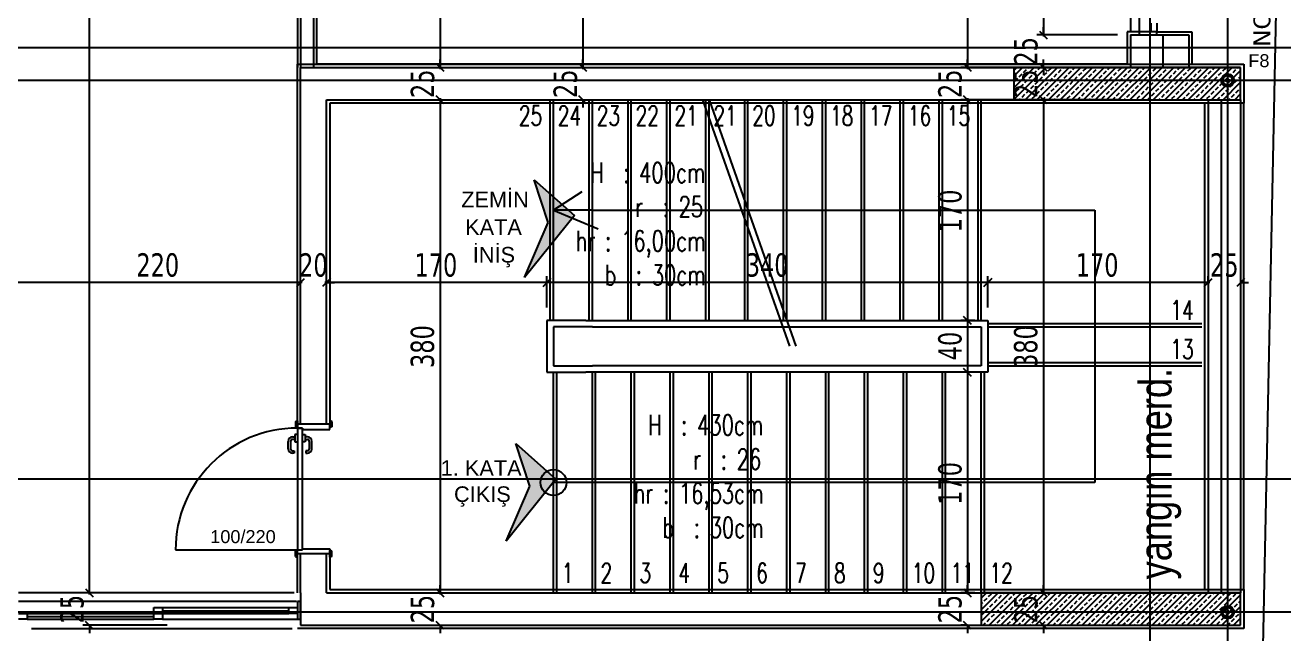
# Model space of a CAD drawing. Header units: millimetres. Extents: x 43168.9 to 43194.6, y -25545.1 to -25543.4.
# Drawn here: x 43173.1924 to 43173.3865, y -25544.5522 to -25544.4584 of the extents above; entities that cross this region are included whole.
import ezdxf
from ezdxf.enums import TextEntityAlignment as Align

# ---------------------------------------------------------------- set-up
doc = ezdxf.new("R2010")
doc.units = ezdxf.units.MM
doc.header["$LTSCALE"] = 200
for name, pattern in [('DASHDOT', [1, 0.5, -0.25, 0, -0.25]), ('DASHDOT2', [0.5, 0.25, -0.125, 0, -0.125]), ('DOT2', [0.125, 0, -0.125]), ('HIDDEN2', [0.1875, 0.125, -0.0625])]:
    doc.linetypes.add(name, pattern=pattern)
for name, color, linetype in [('aks_sgh', 5, 'DASHDOT2'), ('cam_sgh', 1, 'Continuous'), ('dograma_sgh', 43, 'Continuous'), ('duv_sgh', 4, 'Continuous'), ('gor-3_sgh', 191, 'Continuous'), ('gor-4_sgh', 17, 'Continuous'), ('izd-alt_sgh', 8, 'HIDDEN2'), ('izd.tas.ust_sgh', 213, 'DOT2'), ('kesitcizgisi_sgh', 22, 'Continuous'), ('kolon-b.a_sgh', 6, 'Continuous'), ('merdi_sgh', 3, 'Continuous'), ('olcuic_sgh', 183, 'Continuous'), ('poz_sgh', 12, 'Continuous'), ('sembol_sgh', 8, 'Continuous'), ('siva_sgh', 145, 'Continuous'), ('tarama-betonarme_sgh', 223, 'Continuous'), ('yapi-yaklasma_sgh', 41, 'DASHDOT'), ('yazi-genel_sgh', 7, 'Continuous'), ('yazi-mahal_sgh', 12, 'Continuous'), ('yazi-merdi_sgh', 9, 'Continuous')]:
    doc.layers.add(name, color=color, linetype=linetype)
doc.styles.add('1-200', font='arial.ttf', dxfattribs={"height": 60})
doc.styles.add('dim', font='VERDANA.TTF', dxfattribs={"width": 0.7})
doc.styles.add('text1', font='VERDANA.TTF')
doc.styles.add('text2', font='arial.ttf')
doc.styles.add('text3', font='simplex8.shx', dxfattribs={"width": 0.7})

msp = doc.modelspace()

# ---------------------------------------------------------------- hatches: boundary and pattern name
h = msp.add_hatch(color=256)
edge = h.paths.add_edge_path()
edge.add_arc((43173.37788, -25544.46692), 0.001, 0, 360)
edge = h.paths.add_edge_path(flags=16)
edge.add_arc((43173.37788, -25544.46692), 0.00075, 0, 360)
for points in [[(43173.2709, -25544.48227), (43173.27711, -25544.48775), (43173.26942, -25544.49732), (43173.27309, -25544.48883)], [(43173.26806, -25544.52291), (43173.27427, -25544.52839), (43173.26657, -25544.53797), (43173.27024, -25544.52947)]]:
    msp.add_hatch(color=251).paths.add_polyline_path(points)
h = msp.add_hatch(color=256)
edge = h.paths.add_edge_path()
edge.add_arc((43173.37788, -25544.54892), 0.001, 0, 360)
edge = h.paths.add_edge_path(flags=16)
edge.add_arc((43173.37788, -25544.54892), 0.00075, 0, 360)

# ---------------------------------------------------------------- linework, layer by layer
at = {"color": 0, "linetype": 'ByBlock', "lineweight": -2}
for p, q in [((43173.34885, -25544.45932), (43173.35005, -25544.46052)), ((43173.34885, -25544.45932), (43173.35005, -25544.46052)), ((43173.25578, -25544.46432), (43173.25698, -25544.46552)), ((43173.25578, -25544.46432), (43173.25698, -25544.46552)), ((43173.2778, -25544.46432), (43173.279, -25544.46552)), ((43173.2778, -25544.46432), (43173.279, -25544.46552)), ((43173.33714, -25544.46432), (43173.33834, -25544.46552)), ((43173.33714, -25544.46432), (43173.33834, -25544.46552)), ((43173.35005, -25544.46552), (43173.34885, -25544.46432)), ((43173.34885, -25544.46432), (43173.35005, -25544.46552)), ((43173.37768, -25544.46712), (43173.37768, -25544.46672)), ((43173.37768, -25544.46672), (43173.37808, -25544.46672)), ((43173.37808, -25544.46712), (43173.37768, -25544.46712)), ((43173.37781, -25544.46685), (43173.37795, -25544.46699)), ((43173.37781, -25544.46699), (43173.37795, -25544.46685)), ((43173.37808, -25544.46672), (43173.37808, -25544.46712)), ((43173.25698, -25544.47052), (43173.25578, -25544.46932)), ((43173.25698, -25544.47052), (43173.25578, -25544.46932)), ((43173.279, -25544.47052), (43173.2778, -25544.46932)), ((43173.33834, -25544.47052), (43173.33714, -25544.46932)), ((43173.33834, -25544.47052), (43173.33714, -25544.46932)), ((43173.35005, -25544.47052), (43173.34885, -25544.46932)), ((43173.35005, -25544.47052), (43173.34885, -25544.46932)), ((43173.23428, -25544.49868), (43173.23548, -25544.49748)), ((43173.23428, -25544.49868), (43173.23548, -25544.49748)), ((43173.23948, -25544.49748), (43173.23828, -25544.49868)), ((43173.23948, -25544.49748), (43173.23828, -25544.49868)), ((43173.27348, -25544.49748), (43173.27228, -25544.49868)), ((43173.27228, -25544.49868), (43173.27348, -25544.49748)), ((43173.34148, -25544.49748), (43173.34028, -25544.49868)), ((43173.34028, -25544.49868), (43173.34148, -25544.49748)), ((43173.37428, -25544.49868), (43173.37548, -25544.49748)), ((43173.37428, -25544.49868), (43173.37548, -25544.49748)), ((43173.38048, -25544.49748), (43173.37928, -25544.49868)), ((43173.33714, -25544.50332), (43173.33834, -25544.50452)), ((43173.33834, -25544.50452), (43173.33714, -25544.50332)), ((43173.33714, -25544.51132), (43173.33834, -25544.51252)), ((43173.33834, -25544.51252), (43173.33714, -25544.51132)), ((43173.2017, -25544.54532), (43173.2029, -25544.54652)), ((43173.2017, -25544.54532), (43173.2029, -25544.54652)), ((43173.25578, -25544.54532), (43173.25698, -25544.54652)), ((43173.25578, -25544.54532), (43173.25698, -25544.54652)), ((43173.33714, -25544.54532), (43173.33834, -25544.54652)), ((43173.33714, -25544.54532), (43173.33834, -25544.54652)), ((43173.34885, -25544.54532), (43173.35005, -25544.54652)), ((43173.34885, -25544.54532), (43173.35005, -25544.54652)), ((43173.37768, -25544.54912), (43173.37768, -25544.54872)), ((43173.37768, -25544.54872), (43173.37808, -25544.54872)), ((43173.37808, -25544.54912), (43173.37768, -25544.54912)), ((43173.37781, -25544.54885), (43173.37795, -25544.54899)), ((43173.37781, -25544.54899), (43173.37795, -25544.54885)), ((43173.37808, -25544.54872), (43173.37808, -25544.54912)), ((43173.2029, -25544.55152), (43173.2017, -25544.55032)), ((43173.25698, -25544.55152), (43173.25578, -25544.55032)), ((43173.33834, -25544.55152), (43173.33714, -25544.55032)), ((43173.35005, -25544.55152), (43173.34885, -25544.55032))]:
    msp.add_line(p, q, dxfattribs=at)
at = {"color": 0}
for p, q in [((43173.2709, -25544.48227), (43173.27711, -25544.48775)), ((43173.27309, -25544.48883), (43173.2709, -25544.48227)), ((43173.27711, -25544.48775), (43173.26942, -25544.49732)), ((43173.26942, -25544.49732), (43173.27309, -25544.48883)), ((43173.26806, -25544.52291), (43173.27427, -25544.52839)), ((43173.27024, -25544.52947), (43173.26806, -25544.52291)), ((43173.27427, -25544.52839), (43173.26657, -25544.53797)), ((43173.26657, -25544.53797), (43173.27024, -25544.52947))]:
    msp.add_line(p, q, dxfattribs=at)
at = {"color": 0, "linetype": 'Continuous', "lineweight": -2}
for centre, radius in [((43173.37788, -25544.46692), 0.001), ((43173.37788, -25544.46692), 0.00075), ((43173.37788, -25544.54892), 0.001), ((43173.37788, -25544.54892), 0.00075)]:
    msp.add_circle(centre, radius, dxfattribs=at)
at = {"layer": 'aks_sgh'}
for p, q in [((43173.36588, -25543.74092), (43173.36588, -25544.60992)), ((43173.37788, -25543.74092), (43173.37788, -25544.60992)), ((43173.44688, -25544.46192), (43172.64488, -25544.46192)), ((43173.44688, -25544.46692), (43172.64488, -25544.46692)), ((43173.44688, -25544.54892), (43172.64488, -25544.54892))]:
    msp.add_line(p, q, dxfattribs=at)
at = {"layer": 'cam_sgh'}
for p, q in [((43173.21355, -25544.54868), (43173.23306, -25544.54868)), ((43173.1927, -25544.54956), (43173.21222, -25544.54956))]:
    msp.add_line(p, q, dxfattribs=at)
at = {"layer": 'dograma_sgh'}
for p, q in [((43173.36606, -25544.45943), (43173.36606, -25544.4581)), ((43173.36697, -25544.4581), (43173.36697, -25544.45943)), ((43173.36424, -25544.45943), (43173.36424, -25544.45992)), ((43173.36697, -25544.45943), (43173.36424, -25544.45943)), ((43173.36424, -25544.45992), (43173.36697, -25544.45992)), ((43173.36697, -25544.45943), (43173.36606, -25544.45943)), ((43173.36697, -25544.45992), (43173.36697, -25544.45943)), ((43173.23408, -25544.51952), (43173.23438, -25544.51942)), ((43173.23408, -25544.51952), (43173.23408, -25544.52032)), ((43173.23438, -25544.51942), (43173.23438, -25544.52042)), ((43173.23938, -25544.51992), (43173.23438, -25544.51992)), ((43173.23438, -25544.51992), (43173.23438, -25544.52052)), ((43173.23968, -25544.51952), (43173.23938, -25544.51942)), ((43173.23938, -25544.51942), (43173.23938, -25544.52042)), ((43173.23938, -25544.52072), (43173.23938, -25544.51992)), ((43173.23968, -25544.51952), (43173.23968, -25544.52032)), ((43173.23364, -25544.52187), (43173.23398, -25544.52187)), ((43173.23438, -25544.52152), (43173.23398, -25544.52152)), ((43173.23398, -25544.52152), (43173.23398, -25544.52262)), ((43173.23408, -25544.52032), (43173.23438, -25544.52042)), ((43173.23518, -25544.52052), (43173.23438, -25544.52052)), ((43173.23438, -25544.52052), (43173.23438, -25544.53932)), ((43173.23438, -25544.52052), (43173.23468, -25544.52052)), ((43173.23468, -25544.52052), (43173.23518, -25544.52052)), ((43173.23518, -25544.53932), (43173.23518, -25544.52052)), ((43173.23518, -25544.52052), (43173.23518, -25544.52072)), ((43173.23518, -25544.52072), (43173.23938, -25544.52072)), ((43173.23518, -25544.52152), (43173.23558, -25544.52152)), ((43173.23558, -25544.52152), (43173.23558, -25544.52262)), ((43173.23592, -25544.52187), (43173.23558, -25544.52187)), ((43173.23968, -25544.52032), (43173.23938, -25544.52042)), ((43173.23294, -25544.52371), (43173.23294, -25544.52257)), ((43173.23334, -25544.52257), (43173.23334, -25544.52371)), ((43173.23398, -25544.52227), (43173.23364, -25544.52227)), ((43173.23364, -25544.52401), (43173.23388, -25544.52401)), ((43173.23388, -25544.52401), (43173.23388, -25544.52441)), ((43173.23398, -25544.52262), (43173.23438, -25544.52262)), ((43173.23558, -25544.52262), (43173.23518, -25544.52262)), ((43173.23558, -25544.52227), (43173.23592, -25544.52227)), ((43173.23592, -25544.52401), (43173.23568, -25544.52401)), ((43173.23568, -25544.52401), (43173.23568, -25544.52441)), ((43173.23622, -25544.52257), (43173.23622, -25544.52371)), ((43173.23662, -25544.52371), (43173.23662, -25544.52257)), ((43173.23388, -25544.52441), (43173.23364, -25544.52441)), ((43173.23568, -25544.52441), (43173.23592, -25544.52441)), ((43173.23408, -25544.53952), (43173.23438, -25544.53942)), ((43173.23408, -25544.54032), (43173.23408, -25544.53952)), ((43173.23438, -25544.53932), (43173.23518, -25544.53932)), ((43173.23438, -25544.53992), (43173.23438, -25544.53932)), ((43173.23438, -25544.53932), (43173.23468, -25544.53932)), ((43173.23438, -25544.54042), (43173.23438, -25544.53942)), ((43173.23468, -25544.53932), (43173.23518, -25544.53932)), ((43173.23518, -25544.53932), (43173.23518, -25544.53912)), ((43173.23518, -25544.53912), (43173.23938, -25544.53912)), ((43173.23938, -25544.53912), (43173.23938, -25544.53992)), ((43173.23968, -25544.53952), (43173.23938, -25544.53942)), ((43173.23938, -25544.54042), (43173.23938, -25544.53942)), ((43173.23968, -25544.54032), (43173.23968, -25544.53952)), ((43173.23408, -25544.54032), (43173.23438, -25544.54042)), ((43173.23938, -25544.53992), (43173.23438, -25544.53992)), ((43173.23968, -25544.54032), (43173.23938, -25544.54042)), ((43173.23488, -25544.54728), (43173.23439, -25544.54728)), ((43173.23439, -25544.54728), (43173.23439, -25544.55001)), ((43173.23488, -25544.55001), (43173.23488, -25544.54728)), ((43173.19137, -25544.5491), (43173.1927, -25544.5491)), ((43173.1927, -25544.5491), (43173.1927, -25544.55001)), ((43173.21222, -25544.54819), (43173.21355, -25544.54819)), ((43173.21222, -25544.5491), (43173.21222, -25544.54819)), ((43173.21355, -25544.5491), (43173.21222, -25544.5491)), ((43173.21222, -25544.5491), (43173.21355, -25544.5491)), ((43173.21222, -25544.55001), (43173.21222, -25544.5491)), ((43173.21355, -25544.54819), (43173.21355, -25544.5491)), ((43173.21355, -25544.5491), (43173.21355, -25544.55001)), ((43173.23306, -25544.54819), (43173.23439, -25544.54819)), ((43173.23306, -25544.5491), (43173.23306, -25544.54819)), ((43173.23439, -25544.5491), (43173.23306, -25544.5491)), ((43173.23439, -25544.54819), (43173.23439, -25544.5491)), ((43173.1927, -25544.55001), (43173.19137, -25544.55001)), ((43173.21355, -25544.55001), (43173.21222, -25544.55001)), ((43173.23439, -25544.55001), (43173.23488, -25544.55001))]:
    msp.add_line(p, q, dxfattribs=at)
at = {"layer": 'dograma_sgh', "color": 145}
msp.add_line((43173.21558, -25544.53932), (43173.23438, -25544.53932), dxfattribs=at)
msp.add_arc((43173.23438, -25544.53932), 0.0188, 90, 180, dxfattribs=at)
at = {"layer": 'dograma_sgh'}
for centre, radius, start, end in [((43173.23364, -25544.52257), 0.0007, 90, 180), ((43173.23592, -25544.52257), 0.0007, 360, 90), ((43173.23364, -25544.52371), 0.0007, 180, 270), ((43173.23364, -25544.52257), 0.0003, 90, 180), ((43173.23364, -25544.52371), 0.0003, 180, 270), ((43173.23592, -25544.52257), 0.0003, 360, 90), ((43173.23592, -25544.52371), 0.0003, 270, 360), ((43173.23592, -25544.52371), 0.0007, 270, 360)]:
    msp.add_arc(centre, radius, start, end, dxfattribs=at)
at = {"layer": 'duv_sgh'}
for p, q in [((43173.23488, -25544.30091), (43173.23488, -25544.46492)), ((43173.23688, -25544.30291), (43173.23688, -25544.46492)), ((43173.36288, -25544.45992), (43173.36288, -25544.46492)), ((43173.36288, -25544.45992), (43173.37188, -25544.45992)), ((43173.36788, -25544.45992), (43173.36788, -25544.46492)), ((43173.37188, -25544.45992), (43173.37188, -25544.46492)), ((43173.23488, -25544.51992), (43173.23488, -25544.46492)), ((43173.23488, -25544.46492), (43173.37988, -25544.46492)), ((43173.37988, -25544.46992), (43173.37988, -25544.46492)), ((43173.23888, -25544.51992), (43173.23888, -25544.46992)), ((43173.23888, -25544.46992), (43173.37488, -25544.46992)), ((43173.37488, -25544.46992), (43173.37988, -25544.46992)), ((43173.23938, -25544.51992), (43173.23438, -25544.51992)), ((43173.23938, -25544.53992), (43173.23438, -25544.53992)), ((43173.23488, -25544.54592), (43173.23488, -25544.53992)), ((43173.23888, -25544.54592), (43173.23888, -25544.53992)), ((43173.23488, -25544.54592), (43173.23488, -25544.55092)), ((43173.23488, -25544.54592), (43173.23488, -25544.54592)), ((43173.23888, -25544.54592), (43173.37488, -25544.54592)), ((43173.37488, -25544.54592), (43173.37988, -25544.54592)), ((43173.37988, -25544.55092), (43173.37988, -25544.54592)), ((43173.23488, -25544.55092), (43173.37988, -25544.55092))]:
    msp.add_line(p, q, dxfattribs=at)
at = {"layer": 'gor-3_sgh'}
for p, q in [((43173.37438, -25544.54542), (43173.37438, -25544.47042)), ((43173.38038, -25544.54542), (43173.38038, -25544.47042))]:
    msp.add_line(p, q, dxfattribs=at)
at = {"layer": 'gor-4_sgh'}
for p, q in [((43173.36288, -25544.41292), (43173.36288, -25544.45943)), ((43173.36424, -25544.41258), (43173.36424, -25544.45943)), ((43173.37688, -25544.46992), (43173.37688, -25544.54592)), ((43173.37788, -25544.46992), (43173.37788, -25544.54592)), ((43173.23388, -25544.54592), (43173.19137, -25544.54592)), ((43173.23422, -25544.54728), (43173.19137, -25544.54728)), ((43173.1927, -25544.5491), (43173.21222, -25544.5491)), ((43173.21355, -25544.54819), (43173.23306, -25544.54819)), ((43173.21355, -25544.5491), (43173.23306, -25544.5491)), ((43173.1927, -25544.55001), (43173.21222, -25544.55001)), ((43173.21355, -25544.55001), (43173.23453, -25544.55001)), ((43173.19337, -25544.55142), (43173.23355, -25544.55142))]:
    msp.add_line(p, q, dxfattribs=at)
at = {"layer": 'izd-alt_sgh'}
for p, q in [((43173.27338, -25544.50392), (43173.27338, -25544.46992)), ((43173.27938, -25544.50392), (43173.27938, -25544.46992)), ((43173.28538, -25544.50392), (43173.28538, -25544.46992)), ((43173.29138, -25544.50392), (43173.29138, -25544.46992)), ((43173.29738, -25544.50392), (43173.29738, -25544.46992)), ((43173.30338, -25544.50392), (43173.30338, -25544.46992)), ((43173.30938, -25544.50392), (43173.30938, -25544.46992)), ((43173.31538, -25544.50392), (43173.31538, -25544.46992)), ((43173.32138, -25544.50392), (43173.32138, -25544.46992)), ((43173.32738, -25544.50392), (43173.32738, -25544.46992)), ((43173.33338, -25544.50392), (43173.33338, -25544.46992)), ((43173.33938, -25544.50392), (43173.33938, -25544.46992)), ((43173.37488, -25544.46992), (43173.37488, -25544.54592)), ((43173.37988, -25544.46992), (43173.37988, -25544.54592)), ((43173.34088, -25544.50442), (43173.37388, -25544.50442)), ((43173.34088, -25544.51042), (43173.37388, -25544.51042)), ((43173.27438, -25544.54592), (43173.27438, -25544.51192)), ((43173.28038, -25544.54592), (43173.28038, -25544.51192)), ((43173.28638, -25544.54592), (43173.28638, -25544.51192)), ((43173.29238, -25544.54592), (43173.29238, -25544.51192)), ((43173.29838, -25544.54592), (43173.29838, -25544.51192)), ((43173.30438, -25544.54592), (43173.30438, -25544.51192)), ((43173.31038, -25544.54592), (43173.31038, -25544.51192)), ((43173.31638, -25544.54592), (43173.31638, -25544.51192)), ((43173.32238, -25544.54592), (43173.32238, -25544.51192)), ((43173.32838, -25544.54592), (43173.32838, -25544.51192)), ((43173.33438, -25544.54592), (43173.33438, -25544.51192)), ((43173.34038, -25544.54592), (43173.34038, -25544.51192))]:
    msp.add_line(p, q, dxfattribs=at)
at = {"layer": 'izd.tas.ust_sgh'}
msp.add_line((43173.37988, -25543.86693), (43173.37988, -25544.46492), dxfattribs=at)
at = {"layer": 'kesitcizgisi_sgh', "linetype": 'DASHDOT'}
msp.add_line((43172.68963, -25544.52837), (43173.40213, -25544.52837), dxfattribs=at)
at = {"layer": 'kolon-b.a_sgh'}
for p, q in [((43173.37988, -25544.46492), (43173.34488, -25544.46492)), ((43173.34488, -25544.46492), (43173.34488, -25544.46992)), ((43173.37988, -25544.46992), (43173.37988, -25544.46492)), ((43173.34488, -25544.46992), (43173.37988, -25544.46992)), ((43173.37988, -25544.54592), (43173.33988, -25544.54592)), ((43173.33988, -25544.54592), (43173.33988, -25544.55092)), ((43173.37988, -25544.55092), (43173.37988, -25544.54592)), ((43173.33988, -25544.55092), (43173.37988, -25544.55092))]:
    msp.add_line(p, q, dxfattribs=at)
at = {"layer": 'merdi_sgh'}
for p, q in [((43173.27388, -25544.50392), (43173.27388, -25544.46992)), ((43173.27988, -25544.50392), (43173.27988, -25544.46992)), ((43173.28588, -25544.50392), (43173.28588, -25544.46992)), ((43173.29188, -25544.50392), (43173.29188, -25544.46992)), ((43173.29788, -25544.50392), (43173.29788, -25544.46992)), ((43173.30388, -25544.50392), (43173.30388, -25544.46992)), ((43173.30988, -25544.50392), (43173.30988, -25544.46992)), ((43173.31588, -25544.50392), (43173.31588, -25544.46992)), ((43173.32188, -25544.50392), (43173.32188, -25544.46992)), ((43173.32788, -25544.50392), (43173.32788, -25544.46992)), ((43173.33388, -25544.50392), (43173.33388, -25544.46992)), ((43173.33988, -25544.50392), (43173.33988, -25544.46992)), ((43173.34088, -25544.50492), (43173.37388, -25544.50492)), ((43173.27388, -25544.54592), (43173.27388, -25544.51192)), ((43173.27988, -25544.54592), (43173.27988, -25544.51192)), ((43173.28588, -25544.54592), (43173.28588, -25544.51192)), ((43173.29188, -25544.54592), (43173.29188, -25544.51192)), ((43173.29788, -25544.54592), (43173.29788, -25544.51192)), ((43173.30388, -25544.54592), (43173.30388, -25544.51192)), ((43173.30988, -25544.54592), (43173.30988, -25544.51192)), ((43173.31588, -25544.54592), (43173.31588, -25544.51192)), ((43173.32188, -25544.54592), (43173.32188, -25544.51192)), ((43173.32788, -25544.54592), (43173.32788, -25544.51192)), ((43173.33388, -25544.54592), (43173.33388, -25544.51192)), ((43173.33988, -25544.54592), (43173.33988, -25544.51192)), ((43173.34088, -25544.51092), (43173.37388, -25544.51092))]:
    msp.add_line(p, q, dxfattribs=at)
at = {"layer": 'merdi_sgh', "color": 43}
for p, q in [((43173.27888, -25544.50392), (43173.27288, -25544.50392)), ((43173.27288, -25544.50392), (43173.27288, -25544.51192)), ((43173.27888, -25544.50392), (43173.33488, -25544.50392)), ((43173.33488, -25544.50392), (43173.34088, -25544.50392)), ((43173.34088, -25544.50392), (43173.34088, -25544.51192)), ((43173.27988, -25544.50492), (43173.27388, -25544.50492)), ((43173.27388, -25544.50492), (43173.27388, -25544.51092)), ((43173.27988, -25544.50492), (43173.33388, -25544.50492)), ((43173.33388, -25544.50492), (43173.33988, -25544.50492)), ((43173.33988, -25544.50492), (43173.33988, -25544.51092)), ((43173.27288, -25544.51192), (43173.27888, -25544.51192)), ((43173.27388, -25544.51092), (43173.27988, -25544.51092)), ((43173.33488, -25544.51192), (43173.27888, -25544.51192)), ((43173.33388, -25544.51092), (43173.27988, -25544.51092)), ((43173.33988, -25544.51092), (43173.33388, -25544.51092)), ((43173.34088, -25544.51192), (43173.33488, -25544.51192))]:
    msp.add_line(p, q, dxfattribs=at)
at = {"layer": 'olcuic_sgh'}
for p, q in [((43173.2023, -25544.54617), (43173.2023, -25544.04367)), ((43173.25638, -25544.30266), (43173.25638, -25544.46517)), ((43173.2784, -25544.30266), (43173.2784, -25544.46517)), ((43173.33774, -25544.30266), (43173.33774, -25544.46517)), ((43173.34945, -25544.41167), (43173.34945, -25544.46017)), ((43173.36088, -25544.45992), (43173.34845, -25544.45992)), ((43173.36088, -25544.45992), (43173.34845, -25544.45992)), ((43173.34945, -25544.45992), (43173.34945, -25544.45872)), ((43173.25638, -25544.46492), (43173.25638, -25544.46372)), ((43173.2784, -25544.46492), (43173.2784, -25544.46372)), ((43173.33774, -25544.46492), (43173.33774, -25544.46372)), ((43173.34945, -25544.46492), (43173.34945, -25544.46372)), ((43173.24438, -25544.46492), (43173.25738, -25544.46492)), ((43173.24438, -25544.46492), (43173.25738, -25544.46492)), ((43173.27288, -25544.46492), (43173.2794, -25544.46492)), ((43173.27288, -25544.46492), (43173.2794, -25544.46492)), ((43173.34974, -25544.46492), (43173.33674, -25544.46492)), ((43173.34974, -25544.46492), (43173.33674, -25544.46492)), ((43173.36088, -25544.46492), (43173.34845, -25544.46492)), ((43173.36088, -25544.46492), (43173.34845, -25544.46492)), ((43173.34945, -25544.46492), (43173.34945, -25544.46612)), ((43173.25638, -25544.46967), (43173.25638, -25544.54617)), ((43173.33774, -25544.46967), (43173.33774, -25544.50417)), ((43173.34945, -25544.46967), (43173.34945, -25544.54617)), ((43173.24438, -25544.46992), (43173.25738, -25544.46992)), ((43173.24438, -25544.46992), (43173.25738, -25544.46992)), ((43173.25638, -25544.46992), (43173.25638, -25544.47112)), ((43173.27588, -25544.46992), (43173.2794, -25544.46992)), ((43173.2784, -25544.46992), (43173.2784, -25544.47112)), ((43173.34974, -25544.46992), (43173.33674, -25544.46992)), ((43173.34974, -25544.46992), (43173.33674, -25544.46992)), ((43173.33774, -25544.46992), (43173.33774, -25544.47112)), ((43173.36145, -25544.46992), (43173.34845, -25544.46992)), ((43173.36145, -25544.46992), (43173.34845, -25544.46992)), ((43173.34945, -25544.46992), (43173.34945, -25544.47112)), ((43173.23513, -25544.49808), (43173.19063, -25544.49808)), ((43173.23488, -25544.49808), (43173.23368, -25544.49808)), ((43173.23488, -25544.50192), (43173.23488, -25544.49708)), ((43173.23488, -25544.50192), (43173.23488, -25544.49708)), ((43173.27313, -25544.49808), (43173.23863, -25544.49808)), ((43173.23888, -25544.50192), (43173.23888, -25544.49708)), ((43173.23888, -25544.50192), (43173.23888, -25544.49708)), ((43173.23888, -25544.49808), (43173.24008, -25544.49808)), ((43173.34113, -25544.49808), (43173.27263, -25544.49808)), ((43173.27288, -25544.50192), (43173.27288, -25544.49708)), ((43173.27288, -25544.50192), (43173.27288, -25544.49708)), ((43173.37513, -25544.49808), (43173.34063, -25544.49808)), ((43173.34088, -25544.50192), (43173.34088, -25544.49708)), ((43173.34088, -25544.50192), (43173.34088, -25544.49708)), ((43173.37488, -25544.49808), (43173.37368, -25544.49808)), ((43173.37488, -25544.49808), (43173.37488, -25544.49708)), ((43173.37488, -25544.49808), (43173.37488, -25544.49708)), ((43173.37988, -25544.49808), (43173.37988, -25544.49908)), ((43173.37988, -25544.49808), (43173.38108, -25544.49808)), ((43173.33888, -25544.50392), (43173.33674, -25544.50392)), ((43173.33888, -25544.50392), (43173.33674, -25544.50392)), ((43173.33774, -25544.50367), (43173.33774, -25544.51217)), ((43173.33888, -25544.51192), (43173.33674, -25544.51192)), ((43173.33888, -25544.51192), (43173.33674, -25544.51192)), ((43173.33774, -25544.51167), (43173.33774, -25544.54617)), ((43173.2023, -25544.54592), (43173.2023, -25544.54472)), ((43173.25638, -25544.54592), (43173.25638, -25544.54472)), ((43173.33774, -25544.54592), (43173.33774, -25544.54472)), ((43173.34945, -25544.54592), (43173.34945, -25544.54472)), ((43173.2143, -25544.54592), (43173.2013, -25544.54592)), ((43173.2143, -25544.54592), (43173.2013, -25544.54592)), ((43173.24438, -25544.54592), (43173.25738, -25544.54592)), ((43173.24438, -25544.54592), (43173.25738, -25544.54592)), ((43173.33888, -25544.54592), (43173.33674, -25544.54592)), ((43173.33888, -25544.54592), (43173.33674, -25544.54592)), ((43173.34688, -25544.54592), (43173.35045, -25544.54592)), ((43173.34688, -25544.54592), (43173.35045, -25544.54592)), ((43173.2143, -25544.55092), (43173.2013, -25544.55092)), ((43173.2023, -25544.55092), (43173.2023, -25544.55212)), ((43173.24438, -25544.55092), (43173.25738, -25544.55092)), ((43173.25638, -25544.55092), (43173.25638, -25544.55212)), ((43173.33774, -25544.55092), (43173.33674, -25544.55092)), ((43173.33774, -25544.55092), (43173.33774, -25544.55212)), ((43173.34688, -25544.55092), (43173.35045, -25544.55092)), ((43173.34945, -25544.55092), (43173.34945, -25544.55212))]:
    msp.add_line(p, q, dxfattribs=at)
at = {"layer": 'sembol_sgh'}
for p, q in [((43173.29688, -25544.46992), (43173.31028, -25544.50788)), ((43173.29788, -25544.46992), (43173.31128, -25544.50788)), ((43173.27825, -25544.48409), (43173.27388, -25544.48692)), ((43173.27988, -25544.48692), (43173.27388, -25544.48692)), ((43173.27388, -25544.48692), (43173.28076, -25544.48979)), ((43173.27988, -25544.48692), (43173.35188, -25544.48692)), ((43173.34588, -25544.48692), (43173.35738, -25544.48692)), ((43173.35738, -25544.48692), (43173.35738, -25544.52892)), ((43173.28588, -25544.52892), (43173.27388, -25544.52892)), ((43173.35188, -25544.52892), (43173.28588, -25544.52892)), ((43173.35738, -25544.52892), (43173.34588, -25544.52892))]:
    msp.add_line(p, q, dxfattribs=at)
msp.add_circle((43173.27388, -25544.52892), 0.002, dxfattribs=at)
at = {"layer": 'siva_sgh'}
for p, q in [((43173.23438, -25544.30041), (43173.23438, -25544.46491)), ((43173.23738, -25544.46443), (43173.23738, -25544.30341)), ((43173.36288, -25544.45943), (43173.36238, -25544.45943)), ((43173.36238, -25544.45943), (43173.36238, -25544.46443)), ((43173.36424, -25544.45943), (43173.36288, -25544.45943)), ((43173.36697, -25544.45943), (43173.37188, -25544.45943)), ((43173.37188, -25544.45943), (43173.37238, -25544.45943)), ((43173.37238, -25544.45943), (43173.37238, -25544.46443)), ((43173.23438, -25544.51992), (43173.23438, -25544.46442)), ((43173.23438, -25544.46442), (43173.38038, -25544.46442)), ((43173.36238, -25544.46443), (43173.23738, -25544.46443)), ((43173.37238, -25544.46443), (43173.37988, -25544.46443)), ((43173.37988, -25544.46443), (43173.38038, -25544.46443)), ((43173.38038, -25544.46442), (43173.38038, -25544.47042)), ((43173.38038, -25544.47042), (43173.23938, -25544.47042)), ((43173.23938, -25544.47042), (43173.23938, -25544.51992)), ((43173.23438, -25544.54592), (43173.23438, -25544.53992)), ((43173.23938, -25544.53992), (43173.23938, -25544.54542)), ((43173.23938, -25544.54542), (43173.38038, -25544.54542)), ((43173.38038, -25544.54542), (43173.38038, -25544.55142)), ((43173.38038, -25544.55142), (43173.23438, -25544.55142)), ((43173.23438, -25544.55142), (43173.23438, -25544.55142))]:
    msp.add_line(p, q, dxfattribs=at)
at = {"layer": 'tarama-betonarme_sgh'}
for p, q in [((43173.34488, -25544.46629), (43173.34625, -25544.46492)), ((43173.34488, -25544.46809), (43173.34805, -25544.46492)), ((43173.34488, -25544.46988), (43173.34984, -25544.46492)), ((43173.34488, -25544.46539), (43173.34526, -25544.46501)), ((43173.34571, -25544.46636), (43173.34616, -25544.46591)), ((43173.34639, -25544.46568), (43173.34683, -25544.46523)), ((43173.34664, -25544.46992), (43173.35164, -25544.46492)), ((43173.34706, -25544.46501), (43173.34715, -25544.46492)), ((43173.34796, -25544.46591), (43173.34841, -25544.46546)), ((43173.34844, -25544.46992), (43173.35344, -25544.46492)), ((43173.34863, -25544.46523), (43173.34895, -25544.46492)), ((43173.34953, -25544.46613), (43173.34998, -25544.46568)), ((43173.3502, -25544.46546), (43173.35065, -25544.46501)), ((43173.35023, -25544.46992), (43173.35523, -25544.46492)), ((43173.3511, -25544.46636), (43173.35155, -25544.46591)), ((43173.35177, -25544.46568), (43173.35222, -25544.46523)), ((43173.35203, -25544.46992), (43173.35703, -25544.46492)), ((43173.35245, -25544.46501), (43173.35254, -25544.46492)), ((43173.35335, -25544.46591), (43173.35379, -25544.46546)), ((43173.35382, -25544.46992), (43173.35882, -25544.46492)), ((43173.35402, -25544.46523), (43173.35433, -25544.46492)), ((43173.35492, -25544.46613), (43173.35537, -25544.46568)), ((43173.35559, -25544.46546), (43173.35604, -25544.46501)), ((43173.35562, -25544.46992), (43173.36062, -25544.46492)), ((43173.35649, -25544.46636), (43173.35694, -25544.46591)), ((43173.35716, -25544.46568), (43173.35761, -25544.46523)), ((43173.35742, -25544.46992), (43173.36242, -25544.46492)), ((43173.35784, -25544.46501), (43173.35793, -25544.46492)), ((43173.35873, -25544.46591), (43173.35918, -25544.46546)), ((43173.35921, -25544.46992), (43173.36421, -25544.46492)), ((43173.35941, -25544.46523), (43173.35972, -25544.46492)), ((43173.36031, -25544.46613), (43173.36075, -25544.46568)), ((43173.36098, -25544.46546), (43173.36143, -25544.46501)), ((43173.36101, -25544.46992), (43173.36601, -25544.46492)), ((43173.36188, -25544.46636), (43173.36233, -25544.46591)), ((43173.36255, -25544.46568), (43173.363, -25544.46523)), ((43173.3628, -25544.46992), (43173.3678, -25544.46492)), ((43173.36322, -25544.46501), (43173.36331, -25544.46492)), ((43173.36412, -25544.46591), (43173.36457, -25544.46546)), ((43173.3646, -25544.46992), (43173.3696, -25544.46492)), ((43173.3648, -25544.46523), (43173.36511, -25544.46492)), ((43173.36569, -25544.46613), (43173.36614, -25544.46568)), ((43173.36637, -25544.46546), (43173.36682, -25544.46501)), ((43173.3664, -25544.46992), (43173.3714, -25544.46492)), ((43173.36726, -25544.46636), (43173.36771, -25544.46591)), ((43173.36794, -25544.46568), (43173.36839, -25544.46523)), ((43173.36819, -25544.46992), (43173.37319, -25544.46492)), ((43173.36861, -25544.46501), (43173.3687, -25544.46492)), ((43173.36951, -25544.46591), (43173.36996, -25544.46546)), ((43173.36999, -25544.46992), (43173.37499, -25544.46492)), ((43173.37018, -25544.46523), (43173.3705, -25544.46492)), ((43173.37108, -25544.46613), (43173.37153, -25544.46568)), ((43173.37176, -25544.46546), (43173.3722, -25544.46501)), ((43173.37178, -25544.46992), (43173.37678, -25544.46492)), ((43173.37265, -25544.46636), (43173.3731, -25544.46591)), ((43173.37333, -25544.46568), (43173.37378, -25544.46523)), ((43173.37358, -25544.46992), (43173.37858, -25544.46492)), ((43173.374, -25544.46501), (43173.37409, -25544.46492)), ((43173.3749, -25544.46591), (43173.37535, -25544.46546)), ((43173.37538, -25544.46992), (43173.37988, -25544.46542)), ((43173.37557, -25544.46523), (43173.37589, -25544.46492)), ((43173.37647, -25544.46613), (43173.37692, -25544.46568)), ((43173.37714, -25544.46546), (43173.37759, -25544.46501)), ((43173.37804, -25544.46636), (43173.37849, -25544.46591)), ((43173.37871, -25544.46568), (43173.37916, -25544.46523)), ((43173.37939, -25544.46501), (43173.37948, -25544.46492)), ((43173.34504, -25544.46703), (43173.34549, -25544.46658)), ((43173.34594, -25544.46793), (43173.34639, -25544.46748)), ((43173.34661, -25544.46725), (43173.34706, -25544.46681)), ((43173.34728, -25544.46658), (43173.34773, -25544.46613)), ((43173.34751, -25544.46815), (43173.34796, -25544.4677)), ((43173.34818, -25544.46748), (43173.34863, -25544.46703)), ((43173.34886, -25544.46681), (43173.3493, -25544.46636)), ((43173.34975, -25544.4677), (43173.3502, -25544.46725)), ((43173.35043, -25544.46703), (43173.35088, -25544.46658)), ((43173.35133, -25544.46793), (43173.35177, -25544.46748)), ((43173.352, -25544.46725), (43173.35245, -25544.46681)), ((43173.35267, -25544.46658), (43173.35312, -25544.46613)), ((43173.3529, -25544.46815), (43173.35335, -25544.4677)), ((43173.35357, -25544.46748), (43173.35402, -25544.46703)), ((43173.35424, -25544.46681), (43173.35469, -25544.46636)), ((43173.35514, -25544.4677), (43173.35559, -25544.46725)), ((43173.35582, -25544.46703), (43173.35626, -25544.46658)), ((43173.35671, -25544.46793), (43173.35716, -25544.46748)), ((43173.35739, -25544.46725), (43173.35784, -25544.46681)), ((43173.35806, -25544.46658), (43173.35851, -25544.46613)), ((43173.35828, -25544.46815), (43173.35873, -25544.4677)), ((43173.35896, -25544.46748), (43173.35941, -25544.46703)), ((43173.35963, -25544.46681), (43173.36008, -25544.46636)), ((43173.36053, -25544.4677), (43173.36098, -25544.46725)), ((43173.3612, -25544.46703), (43173.36165, -25544.46658)), ((43173.3621, -25544.46793), (43173.36255, -25544.46748)), ((43173.36277, -25544.46725), (43173.36322, -25544.46681)), ((43173.36345, -25544.46658), (43173.3639, -25544.46613)), ((43173.36367, -25544.46815), (43173.36412, -25544.4677)), ((43173.36435, -25544.46748), (43173.3648, -25544.46703)), ((43173.36502, -25544.46681), (43173.36547, -25544.46636)), ((43173.36592, -25544.4677), (43173.36637, -25544.46725)), ((43173.36659, -25544.46703), (43173.36704, -25544.46658)), ((43173.36749, -25544.46793), (43173.36794, -25544.46748)), ((43173.36816, -25544.46725), (43173.36861, -25544.46681)), ((43173.36884, -25544.46658), (43173.36929, -25544.46613)), ((43173.36906, -25544.46815), (43173.36951, -25544.4677)), ((43173.36973, -25544.46748), (43173.37018, -25544.46703)), ((43173.37041, -25544.46681), (43173.37086, -25544.46636)), ((43173.37131, -25544.4677), (43173.37176, -25544.46725)), ((43173.37198, -25544.46703), (43173.37243, -25544.46658)), ((43173.37288, -25544.46793), (43173.37333, -25544.46748)), ((43173.37355, -25544.46725), (43173.374, -25544.46681)), ((43173.37422, -25544.46658), (43173.37467, -25544.46613)), ((43173.37445, -25544.46815), (43173.3749, -25544.4677)), ((43173.37512, -25544.46748), (43173.37557, -25544.46703)), ((43173.3758, -25544.46681), (43173.37625, -25544.46636)), ((43173.37669, -25544.4677), (43173.37714, -25544.46725)), ((43173.37717, -25544.46992), (43173.37988, -25544.46721)), ((43173.37737, -25544.46703), (43173.37782, -25544.46658)), ((43173.37827, -25544.46793), (43173.37871, -25544.46748)), ((43173.37894, -25544.46725), (43173.37939, -25544.46681)), ((43173.37961, -25544.46658), (43173.37988, -25544.46631)), ((43173.34488, -25544.46899), (43173.34504, -25544.46883)), ((43173.34526, -25544.4686), (43173.34571, -25544.46815)), ((43173.34574, -25544.46992), (43173.34594, -25544.46972)), ((43173.34616, -25544.4695), (43173.34661, -25544.46905)), ((43173.34683, -25544.46883), (43173.34728, -25544.46838)), ((43173.34773, -25544.46972), (43173.34818, -25544.46928)), ((43173.34841, -25544.46905), (43173.34886, -25544.4686)), ((43173.34908, -25544.46838), (43173.34953, -25544.46793)), ((43173.34933, -25544.46992), (43173.34975, -25544.4695)), ((43173.34998, -25544.46928), (43173.35043, -25544.46883)), ((43173.35065, -25544.4686), (43173.3511, -25544.46815)), ((43173.35113, -25544.46992), (43173.35133, -25544.46972)), ((43173.35155, -25544.4695), (43173.352, -25544.46905)), ((43173.35222, -25544.46883), (43173.35267, -25544.46838)), ((43173.35312, -25544.46972), (43173.35357, -25544.46928)), ((43173.35379, -25544.46905), (43173.35424, -25544.4686)), ((43173.35447, -25544.46838), (43173.35492, -25544.46793)), ((43173.35472, -25544.46992), (43173.35514, -25544.4695)), ((43173.35537, -25544.46928), (43173.35582, -25544.46883)), ((43173.35604, -25544.4686), (43173.35649, -25544.46815)), ((43173.35652, -25544.46992), (43173.35671, -25544.46972)), ((43173.35694, -25544.4695), (43173.35739, -25544.46905)), ((43173.35761, -25544.46883), (43173.35806, -25544.46838)), ((43173.35851, -25544.46972), (43173.35896, -25544.46928)), ((43173.35918, -25544.46905), (43173.35963, -25544.4686)), ((43173.35986, -25544.46838), (43173.36031, -25544.46793)), ((43173.36011, -25544.46992), (43173.36053, -25544.4695)), ((43173.36075, -25544.46928), (43173.3612, -25544.46883)), ((43173.36143, -25544.4686), (43173.36188, -25544.46815)), ((43173.36191, -25544.46992), (43173.3621, -25544.46972)), ((43173.36233, -25544.4695), (43173.36277, -25544.46905)), ((43173.363, -25544.46883), (43173.36345, -25544.46838)), ((43173.3639, -25544.46972), (43173.36435, -25544.46928)), ((43173.36457, -25544.46905), (43173.36502, -25544.4686)), ((43173.36524, -25544.46838), (43173.36569, -25544.46793)), ((43173.3655, -25544.46992), (43173.36592, -25544.4695)), ((43173.36614, -25544.46928), (43173.36659, -25544.46883)), ((43173.36682, -25544.4686), (43173.36726, -25544.46815)), ((43173.36729, -25544.46992), (43173.36749, -25544.46972)), ((43173.36771, -25544.4695), (43173.36816, -25544.46905)), ((43173.36839, -25544.46883), (43173.36884, -25544.46838)), ((43173.36929, -25544.46972), (43173.36973, -25544.46928)), ((43173.36996, -25544.46905), (43173.37041, -25544.4686)), ((43173.37063, -25544.46838), (43173.37108, -25544.46793)), ((43173.37089, -25544.46992), (43173.37131, -25544.4695)), ((43173.37153, -25544.46928), (43173.37198, -25544.46883)), ((43173.3722, -25544.4686), (43173.37265, -25544.46815)), ((43173.37268, -25544.46992), (43173.37288, -25544.46972)), ((43173.3731, -25544.4695), (43173.37355, -25544.46905)), ((43173.37378, -25544.46883), (43173.37422, -25544.46838)), ((43173.37467, -25544.46972), (43173.37512, -25544.46928)), ((43173.37535, -25544.46905), (43173.3758, -25544.4686)), ((43173.37602, -25544.46838), (43173.37647, -25544.46793)), ((43173.37627, -25544.46992), (43173.37669, -25544.4695)), ((43173.37692, -25544.46928), (43173.37737, -25544.46883)), ((43173.37759, -25544.4686), (43173.37804, -25544.46815)), ((43173.37807, -25544.46992), (43173.37827, -25544.46972)), ((43173.37849, -25544.4695), (43173.37894, -25544.46905)), ((43173.37897, -25544.46992), (43173.37988, -25544.46901)), ((43173.37916, -25544.46883), (43173.37961, -25544.46838)), ((43173.37984, -25544.46815), (43173.37988, -25544.46811)), ((43173.33988, -25544.54673), (43173.34069, -25544.54592)), ((43173.33988, -25544.54852), (43173.34248, -25544.54592)), ((43173.33988, -25544.55032), (43173.34428, -25544.54592)), ((43173.33988, -25544.54762), (43173.3401, -25544.5474)), ((43173.34032, -25544.54718), (43173.34077, -25544.54673)), ((43173.341, -25544.54651), (43173.34145, -25544.54606)), ((43173.34107, -25544.55092), (43173.34607, -25544.54592)), ((43173.3419, -25544.5474), (43173.34234, -25544.54695)), ((43173.34257, -25544.54673), (43173.34302, -25544.54628)), ((43173.34287, -25544.55092), (43173.34787, -25544.54592)), ((43173.34324, -25544.54606), (43173.34338, -25544.54592)), ((43173.34347, -25544.54763), (43173.34392, -25544.54718)), ((43173.34414, -25544.54695), (43173.34459, -25544.54651)), ((43173.34467, -25544.55092), (43173.34967, -25544.54592)), ((43173.34481, -25544.54628), (43173.34518, -25544.54592)), ((43173.34504, -25544.54785), (43173.34549, -25544.5474)), ((43173.34571, -25544.54718), (43173.34616, -25544.54673)), ((43173.34639, -25544.54651), (43173.34683, -25544.54606)), ((43173.34646, -25544.55092), (43173.35146, -25544.54592)), ((43173.34728, -25544.5474), (43173.34773, -25544.54695)), ((43173.34796, -25544.54673), (43173.34841, -25544.54628)), ((43173.34826, -25544.55092), (43173.35326, -25544.54592)), ((43173.34863, -25544.54606), (43173.34877, -25544.54592)), ((43173.34886, -25544.54763), (43173.3493, -25544.54718)), ((43173.34953, -25544.54695), (43173.34998, -25544.54651)), ((43173.35005, -25544.55092), (43173.35505, -25544.54592)), ((43173.3502, -25544.54628), (43173.35056, -25544.54592)), ((43173.35043, -25544.54785), (43173.35088, -25544.5474)), ((43173.3511, -25544.54718), (43173.35155, -25544.54673)), ((43173.35177, -25544.54651), (43173.35222, -25544.54606)), ((43173.35185, -25544.55092), (43173.35685, -25544.54592)), ((43173.35267, -25544.5474), (43173.35312, -25544.54695)), ((43173.35335, -25544.54673), (43173.35379, -25544.54628)), ((43173.35365, -25544.55092), (43173.35865, -25544.54592)), ((43173.35402, -25544.54606), (43173.35416, -25544.54592)), ((43173.35424, -25544.54763), (43173.35469, -25544.54718)), ((43173.35492, -25544.54695), (43173.35537, -25544.54651)), ((43173.35544, -25544.55092), (43173.36044, -25544.54592)), ((43173.35559, -25544.54628), (43173.35595, -25544.54592)), ((43173.35582, -25544.54785), (43173.35626, -25544.5474)), ((43173.35649, -25544.54718), (43173.35694, -25544.54673)), ((43173.35716, -25544.54651), (43173.35761, -25544.54606)), ((43173.35724, -25544.55092), (43173.36224, -25544.54592)), ((43173.35806, -25544.5474), (43173.35851, -25544.54695)), ((43173.35873, -25544.54673), (43173.35918, -25544.54628)), ((43173.35903, -25544.55092), (43173.36403, -25544.54592)), ((43173.35941, -25544.54606), (43173.35954, -25544.54592)), ((43173.35963, -25544.54763), (43173.36008, -25544.54718)), ((43173.36031, -25544.54695), (43173.36075, -25544.54651)), ((43173.36083, -25544.55092), (43173.36583, -25544.54592)), ((43173.36098, -25544.54628), (43173.36134, -25544.54592)), ((43173.3612, -25544.54785), (43173.36165, -25544.5474)), ((43173.36188, -25544.54718), (43173.36233, -25544.54673)), ((43173.36255, -25544.54651), (43173.363, -25544.54606)), ((43173.36263, -25544.55092), (43173.36763, -25544.54592)), ((43173.36345, -25544.5474), (43173.3639, -25544.54695)), ((43173.36412, -25544.54673), (43173.36457, -25544.54628)), ((43173.36442, -25544.55092), (43173.36942, -25544.54592)), ((43173.3648, -25544.54606), (43173.36493, -25544.54592)), ((43173.36502, -25544.54763), (43173.36547, -25544.54718)), ((43173.36569, -25544.54695), (43173.36614, -25544.54651)), ((43173.36622, -25544.55092), (43173.37122, -25544.54592)), ((43173.36637, -25544.54628), (43173.36673, -25544.54592)), ((43173.36659, -25544.54785), (43173.36704, -25544.5474)), ((43173.36726, -25544.54718), (43173.36771, -25544.54673)), ((43173.36794, -25544.54651), (43173.36839, -25544.54606)), ((43173.36801, -25544.55092), (43173.37301, -25544.54592)), ((43173.36884, -25544.5474), (43173.36929, -25544.54695)), ((43173.36951, -25544.54673), (43173.36996, -25544.54628)), ((43173.36981, -25544.55092), (43173.37481, -25544.54592)), ((43173.37018, -25544.54606), (43173.37032, -25544.54592)), ((43173.37041, -25544.54763), (43173.37086, -25544.54718)), ((43173.37108, -25544.54695), (43173.37153, -25544.54651)), ((43173.37161, -25544.55092), (43173.37661, -25544.54592)), ((43173.37176, -25544.54628), (43173.37212, -25544.54592)), ((43173.37198, -25544.54785), (43173.37243, -25544.5474)), ((43173.37265, -25544.54718), (43173.3731, -25544.54673)), ((43173.37333, -25544.54651), (43173.37378, -25544.54606)), ((43173.3734, -25544.55092), (43173.3784, -25544.54592)), ((43173.37422, -25544.5474), (43173.37467, -25544.54695)), ((43173.3749, -25544.54673), (43173.37535, -25544.54628)), ((43173.3752, -25544.55092), (43173.37988, -25544.54624)), ((43173.37557, -25544.54606), (43173.37571, -25544.54592)), ((43173.3758, -25544.54763), (43173.37625, -25544.54718)), ((43173.37647, -25544.54695), (43173.37692, -25544.54651)), ((43173.37714, -25544.54628), (43173.3775, -25544.54592)), ((43173.37737, -25544.54785), (43173.37782, -25544.5474)), ((43173.37804, -25544.54718), (43173.37849, -25544.54673)), ((43173.37871, -25544.54651), (43173.37916, -25544.54606)), ((43173.37961, -25544.5474), (43173.37988, -25544.54714)), ((43173.33988, -25544.54942), (43173.34032, -25544.54897)), ((43173.34055, -25544.54875), (43173.341, -25544.5483)), ((43173.34122, -25544.54808), (43173.34167, -25544.54763)), ((43173.34145, -25544.54965), (43173.3419, -25544.5492)), ((43173.34212, -25544.54897), (43173.34257, -25544.54853)), ((43173.34279, -25544.5483), (43173.34324, -25544.54785)), ((43173.34302, -25544.54987), (43173.34347, -25544.54942)), ((43173.34369, -25544.5492), (43173.34414, -25544.54875)), ((43173.34437, -25544.54853), (43173.34481, -25544.54808)), ((43173.34526, -25544.54942), (43173.34571, -25544.54897)), ((43173.34594, -25544.54875), (43173.34639, -25544.5483)), ((43173.34661, -25544.54808), (43173.34706, -25544.54763)), ((43173.34683, -25544.54965), (43173.34728, -25544.5492)), ((43173.34751, -25544.54897), (43173.34796, -25544.54853)), ((43173.34818, -25544.5483), (43173.34863, -25544.54785)), ((43173.34841, -25544.54987), (43173.34886, -25544.54942)), ((43173.34908, -25544.5492), (43173.34953, -25544.54875)), ((43173.34975, -25544.54853), (43173.3502, -25544.54808)), ((43173.35065, -25544.54942), (43173.3511, -25544.54897)), ((43173.35133, -25544.54875), (43173.35177, -25544.5483)), ((43173.352, -25544.54808), (43173.35245, -25544.54763)), ((43173.35222, -25544.54965), (43173.35267, -25544.5492)), ((43173.3529, -25544.54897), (43173.35335, -25544.54853)), ((43173.35357, -25544.5483), (43173.35402, -25544.54785)), ((43173.35379, -25544.54987), (43173.35424, -25544.54942)), ((43173.35447, -25544.5492), (43173.35492, -25544.54875)), ((43173.35514, -25544.54853), (43173.35559, -25544.54808)), ((43173.35604, -25544.54942), (43173.35649, -25544.54897)), ((43173.35671, -25544.54875), (43173.35716, -25544.5483)), ((43173.35739, -25544.54808), (43173.35784, -25544.54763)), ((43173.35761, -25544.54965), (43173.35806, -25544.5492)), ((43173.35828, -25544.54897), (43173.35873, -25544.54853)), ((43173.35896, -25544.5483), (43173.35941, -25544.54785)), ((43173.35918, -25544.54987), (43173.35963, -25544.54942)), ((43173.35986, -25544.5492), (43173.36031, -25544.54875)), ((43173.36053, -25544.54853), (43173.36098, -25544.54808)), ((43173.36143, -25544.54942), (43173.36188, -25544.54897)), ((43173.3621, -25544.54875), (43173.36255, -25544.5483)), ((43173.36277, -25544.54808), (43173.36322, -25544.54763)), ((43173.363, -25544.54965), (43173.36345, -25544.5492)), ((43173.36367, -25544.54897), (43173.36412, -25544.54853)), ((43173.36435, -25544.5483), (43173.3648, -25544.54785)), ((43173.36457, -25544.54987), (43173.36502, -25544.54942)), ((43173.36524, -25544.5492), (43173.36569, -25544.54875)), ((43173.36592, -25544.54853), (43173.36637, -25544.54808)), ((43173.36682, -25544.54942), (43173.36726, -25544.54897)), ((43173.36749, -25544.54875), (43173.36794, -25544.5483)), ((43173.36816, -25544.54808), (43173.36861, -25544.54763)), ((43173.36839, -25544.54965), (43173.36884, -25544.5492)), ((43173.36906, -25544.54897), (43173.36951, -25544.54853)), ((43173.36973, -25544.5483), (43173.37018, -25544.54785)), ((43173.36996, -25544.54987), (43173.37041, -25544.54942)), ((43173.37063, -25544.5492), (43173.37108, -25544.54875)), ((43173.37131, -25544.54853), (43173.37176, -25544.54808)), ((43173.3722, -25544.54942), (43173.37265, -25544.54897)), ((43173.37288, -25544.54875), (43173.37333, -25544.5483)), ((43173.37355, -25544.54808), (43173.374, -25544.54763)), ((43173.37378, -25544.54965), (43173.37422, -25544.5492)), ((43173.37445, -25544.54897), (43173.3749, -25544.54853)), ((43173.37512, -25544.5483), (43173.37557, -25544.54785)), ((43173.37535, -25544.54987), (43173.3758, -25544.54942)), ((43173.37602, -25544.5492), (43173.37647, -25544.54875)), ((43173.37669, -25544.54853), (43173.37714, -25544.54808)), ((43173.37699, -25544.55092), (43173.37988, -25544.54804)), ((43173.37759, -25544.54942), (43173.37804, -25544.54897)), ((43173.37827, -25544.54875), (43173.37871, -25544.5483)), ((43173.37894, -25544.54808), (43173.37939, -25544.54763)), ((43173.37916, -25544.54965), (43173.37961, -25544.5492)), ((43173.37984, -25544.54897), (43173.37988, -25544.54893)), ((43173.34018, -25544.55092), (43173.34055, -25544.55055)), ((43173.34077, -25544.55032), (43173.34122, -25544.54987)), ((43173.34197, -25544.55092), (43173.34212, -25544.55077)), ((43173.34234, -25544.55055), (43173.34279, -25544.5501)), ((43173.34392, -25544.55077), (43173.34437, -25544.55032)), ((43173.34459, -25544.5501), (43173.34504, -25544.54965)), ((43173.34556, -25544.55092), (43173.34594, -25544.55055)), ((43173.34616, -25544.55032), (43173.34661, -25544.54987)), ((43173.34736, -25544.55092), (43173.34751, -25544.55077)), ((43173.34773, -25544.55055), (43173.34818, -25544.5501)), ((43173.3493, -25544.55077), (43173.34975, -25544.55032)), ((43173.34998, -25544.5501), (43173.35043, -25544.54965)), ((43173.35095, -25544.55092), (43173.35133, -25544.55055)), ((43173.35155, -25544.55032), (43173.352, -25544.54987)), ((43173.35275, -25544.55092), (43173.3529, -25544.55077)), ((43173.35312, -25544.55055), (43173.35357, -25544.5501)), ((43173.35469, -25544.55077), (43173.35514, -25544.55032)), ((43173.35537, -25544.5501), (43173.35582, -25544.54965)), ((43173.35634, -25544.55092), (43173.35671, -25544.55055)), ((43173.35694, -25544.55032), (43173.35739, -25544.54987)), ((43173.35814, -25544.55092), (43173.35828, -25544.55077)), ((43173.35851, -25544.55055), (43173.35896, -25544.5501)), ((43173.36008, -25544.55077), (43173.36053, -25544.55032)), ((43173.36075, -25544.5501), (43173.3612, -25544.54965)), ((43173.36173, -25544.55092), (43173.3621, -25544.55055)), ((43173.36233, -25544.55032), (43173.36277, -25544.54987)), ((43173.36352, -25544.55092), (43173.36367, -25544.55077)), ((43173.3639, -25544.55055), (43173.36435, -25544.5501)), ((43173.36547, -25544.55077), (43173.36592, -25544.55032)), ((43173.36614, -25544.5501), (43173.36659, -25544.54965)), ((43173.36712, -25544.55092), (43173.36749, -25544.55055)), ((43173.36771, -25544.55032), (43173.36816, -25544.54987)), ((43173.36891, -25544.55092), (43173.36906, -25544.55077)), ((43173.36929, -25544.55055), (43173.36973, -25544.5501)), ((43173.37086, -25544.55077), (43173.37131, -25544.55032)), ((43173.37153, -25544.5501), (43173.37198, -25544.54965)), ((43173.3725, -25544.55092), (43173.37288, -25544.55055)), ((43173.3731, -25544.55032), (43173.37355, -25544.54987)), ((43173.3743, -25544.55092), (43173.37445, -25544.55077)), ((43173.37467, -25544.55055), (43173.37512, -25544.5501)), ((43173.37625, -25544.55077), (43173.37669, -25544.55032)), ((43173.37692, -25544.5501), (43173.37737, -25544.54965)), ((43173.37789, -25544.55092), (43173.37827, -25544.55055)), ((43173.37849, -25544.55032), (43173.37894, -25544.54987)), ((43173.37879, -25544.55092), (43173.37988, -25544.54983)), ((43173.37969, -25544.55092), (43173.37984, -25544.55077))]:
    msp.add_line(p, q, dxfattribs=at)
at = {"layer": 'yapi-yaklasma_sgh'}
msp.add_line((43173.38858, -25544.29613), (43173.38013, -25544.71005), dxfattribs=at)
msp.add_line((43173.38858, -25544.29613), (43173.38013, -25544.71005), dxfattribs=at)

# ---------------------------------------------------------------- texts
at = {"layer": 'aks_sgh', "style": '1-200'}
msp.add_text('F8', height=0.002, rotation=360, dxfattribs=at).set_placement((43173.38107, -25544.46488))
at = {"layer": 'olcuic_sgh', "color": 2, "style": 'dim', "width": 0.7}
for s, p in [('25', (43173.34854, -25544.46464)), ('25', (43173.25547, -25544.46964)), ('25', (43173.27749, -25544.46964)), ('25', (43173.33683, -25544.46964)), ('25', (43173.34854, -25544.46964)), ('170', (43173.33683, -25544.49035)), ('380', (43173.25546, -25544.51125)), ('40', (43173.33683, -25544.51007)), ('380', (43173.34852, -25544.51125)), ('170', (43173.33683, -25544.53235)), ('25', (43173.20139, -25544.55064)), ('25', (43173.25547, -25544.55064)), ('25', (43173.33683, -25544.55064)), ('25', (43173.34854, -25544.55064))]:
    msp.add_text(s, height=0.0036, rotation=90, dxfattribs=at).set_placement(p)
for s, p in [('220', (43173.20955, -25544.49717)), ('20', (43173.23465, -25544.49717)), ('170', (43173.25245, -25544.49717)), ('340', (43173.30355, -25544.49717)), ('170', (43173.35445, -25544.49717)), ('25', (43173.37516, -25544.49717))]:
    msp.add_text(s, height=0.0036, dxfattribs=at).set_placement(p)
at = {"layer": 'poz_sgh', "style": 'text2'}
msp.add_text('100/220', height=0.002, dxfattribs=at).set_placement((43173.22599, -25544.53826), align=Align.CENTER)
at = {"layer": 'yazi-genel_sgh', "style": 'text2'}
for s, p in [('ZEMİN ', (43173.25965, -25544.48649)), ('KATA', (43173.26025, -25544.49075)), ('İNİŞ', (43173.26144, -25544.495)), ('1. KATA', (43173.25649, -25544.52788)), ('ÇIKIŞ', (43173.25854, -25544.53191))]:
    msp.add_text(s, height=0.0024, dxfattribs=at).set_placement(p)
at = {"layer": 'yazi-mahal_sgh', "color": 252, "style": 'text2', "width": 0.8}
msp.add_text('yangın merd.', height=0.005, rotation=90, dxfattribs=at).set_placement((43173.36922, -25544.54385))
at = {"layer": 'yazi-merdi_sgh', "style": 'text1'}
msp.add_text('NORMAL KAT İZİ', height=0.0026, rotation=90, dxfattribs=at).set_placement((43173.38446, -25544.43252), align=Align.RIGHT)
at = {"layer": 'yazi-merdi_sgh', "style": 'text3', "width": 0.7}
for s, p in [('25', (43173.27215, -25544.47386)), ('24', (43173.27815, -25544.47386)), ('23', (43173.28415, -25544.47386)), ('22', (43173.29015, -25544.47386)), ('21', (43173.29615, -25544.47386)), ('21', (43173.30215, -25544.47386)), ('20', (43173.30815, -25544.47386)), ('19', (43173.31415, -25544.47386)), ('18', (43173.32015, -25544.47386)), ('17', (43173.32615, -25544.47386)), ('16', (43173.33215, -25544.47386)), ('15', (43173.33815, -25544.47386)), ('14', (43173.37265, -25544.50386)), ('13', (43173.37265, -25544.50986))]:
    msp.add_text(s, height=0.003, dxfattribs=at).set_placement(p, align=Align.RIGHT)
for s, height, p in [('H  : 400cm', 0.00315, (43173.27954, -25544.48272)), ('r  : 25', 0.00315, (43173.28648, -25544.48798)), ('hr : 16,00cm', 0.00315, (43173.27731, -25544.49324)), ('b  : 30cm', 0.00315, (43173.28177, -25544.4985)), ('H  : 430cm', 0.00315, (43173.28848, -25544.52163)), ('r  : 26', 0.00315, (43173.29544, -25544.52689)), ('hr : 16,53cm', 0.00315, (43173.28625, -25544.53215)), ('b  : 30cm', 0.00315, (43173.2907, -25544.53742)), ('1', 0.003, (43173.27515, -25544.54436)), ('2', 0.003, (43173.28115, -25544.54436)), ('3', 0.003, (43173.28715, -25544.54436)), ('4', 0.003, (43173.29315, -25544.54436)), ('5', 0.003, (43173.29915, -25544.54436)), ('6', 0.003, (43173.30515, -25544.54436)), ('7', 0.003, (43173.31115, -25544.54436)), ('8', 0.003, (43173.31715, -25544.54436)), ('9', 0.003, (43173.32315, -25544.54436)), ('10', 0.003, (43173.32915, -25544.54436)), ('11', 0.003, (43173.33515, -25544.54436)), ('12', 0.003, (43173.34115, -25544.54436))]:
    msp.add_text(s, height=height, dxfattribs=at).set_placement(p)

doc.saveas('drawing.dxf')
